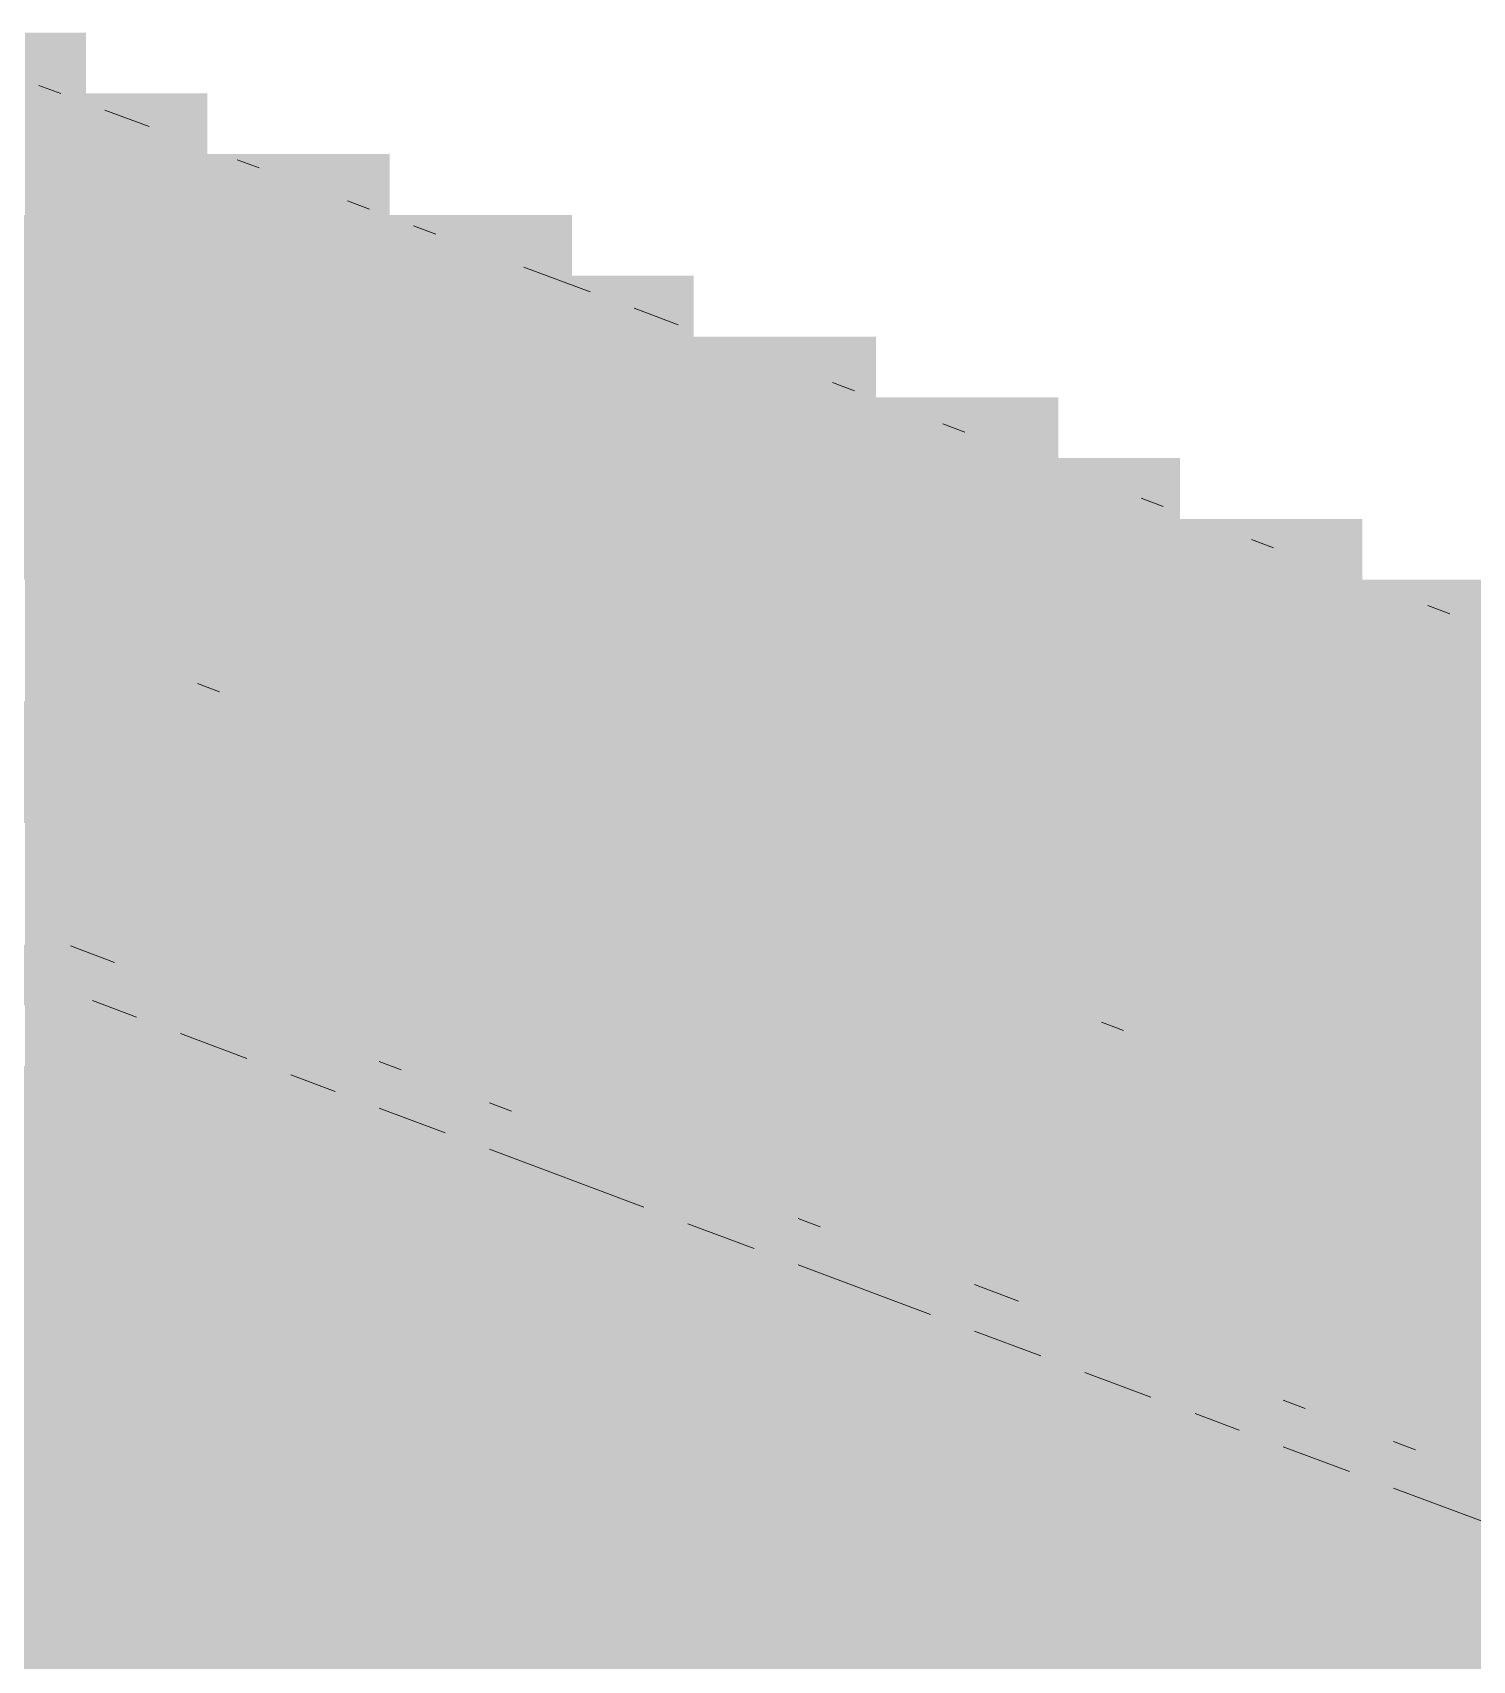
# Paper-space layout '03 3D Building and Roof' of a CAD drawing. Header units: millimetres. Extents: x 5 to 415, y 5 to 292.
# Drawn here: x 159.434 to 163.494, y 119.581 to 124.171 of the extents above; entities that cross this region are included whole.
import ezdxf

# ---------------------------------------------------------------- set-up
doc = ezdxf.new("R2010")
doc.units = ezdxf.units.MM
doc.layers.add('EXISTING', color=7, linetype='Continuous')
doc.layers.add('IMAGES', color=7, linetype='Continuous')

# ---------------------------------------------------------------- blocks, each defined once
blk = doc.blocks.new('SHEET_03')
at = {"layer": 'EXISTING', "color": 250, "lineweight": 9}
for p, q in [((159.4521, 124.0226), (159.5143, 123.9993)), ((159.6386, 123.9528), (159.7629, 123.9062)), ((160.0116, 123.813), (160.0738, 123.7897)), ((160.3224, 123.6966), (160.3846, 123.6733)), ((160.5089, 123.6267), (160.5711, 123.6034)), ((160.8197, 123.5103), (161.0062, 123.4404)), ((161.1305, 123.3939), (161.2549, 123.3473)), ((161.69, 123.1843), (161.7522, 123.161)), ((162.0008, 123.0678), (162.063, 123.0446)), ((162.5603, 122.8583), (162.6225, 122.835)), ((162.8711, 122.7418), (162.9333, 122.7185)), ((163.3684, 122.5555), (163.4306, 122.5323)), ((159.9615, 122.3127), (159.8993, 122.336)), ((159.5411, 121.5962), (159.6654, 121.5496)), ((159.7276, 121.3952), (159.6033, 121.4418)), ((162.5108, 121.3577), (162.4486, 121.381)), ((160.0385, 121.2788), (159.852, 121.3487)), ((160.4116, 121.2701), (160.4738, 121.2468)), ((160.2872, 121.1856), (160.1629, 121.2322)), ((160.5981, 121.0692), (160.4116, 121.139)), ((160.7225, 121.1537), (160.7846, 121.1304)), ((161.1577, 120.8595), (160.7225, 121.0226)), ((161.4686, 120.7431), (161.2821, 120.8129)), ((161.593, 120.8276), (161.6551, 120.8043)), ((161.966, 120.5567), (161.593, 120.6965)), ((162.0904, 120.6412), (162.2147, 120.5947)), ((162.2769, 120.4403), (162.0904, 120.5101)), ((162.5878, 120.3238), (162.4013, 120.3937)), ((162.9609, 120.3152), (163.023, 120.2919)), ((162.8365, 120.2306), (162.7122, 120.2772)), ((163.1474, 120.1142), (162.9609, 120.1841)), ((163.2718, 120.1987), (163.3339, 120.1754)), ((163.6448, 119.9278), (163.2718, 120.0676))]:
    blk.add_line(p, q, dxfattribs=at)
at = {"layer": 'IMAGES', "color": 7}
for points in [[(159.4135, 124), (159.5849, 124), (159.4135, 124.1714), (159.5849, 124.1714)], [(159.4135, 123.8286), (159.5849, 123.8286), (159.4135, 124), (159.5849, 124)], [(159.5849, 123.8286), (159.7562, 123.8286), (159.5849, 124), (159.7562, 124)], [(159.7562, 123.8286), (159.9276, 123.8286), (159.7562, 124), (159.9276, 124)], [(159.4135, 123.6571), (159.9276, 123.6571), (159.4135, 123.8286), (159.9276, 123.8286)], [(159.9276, 123.6571), (160.099, 123.6571), (159.9276, 123.8286), (160.099, 123.8286)], [(160.099, 123.6571), (160.2703, 123.6571), (160.099, 123.8286), (160.2703, 123.8286)], [(160.2703, 123.6571), (160.4417, 123.6571), (160.2703, 123.8286), (160.4417, 123.8286)], [(157.3572, 123.4857), (159.9276, 123.4857), (157.3572, 123.6571), (159.9276, 123.6571)], [(159.9276, 123.4857), (160.099, 123.4857), (159.9276, 123.6571), (160.099, 123.6571)], [(160.099, 123.4857), (160.4417, 123.4857), (160.099, 123.6571), (160.4417, 123.6571)], [(160.4417, 123.4857), (160.6131, 123.4857), (160.4417, 123.6571), (160.6131, 123.6571)], [(160.6131, 123.4857), (160.7844, 123.4857), (160.6131, 123.6571), (160.7844, 123.6571)], [(160.7844, 123.4857), (160.9558, 123.4857), (160.7844, 123.6571), (160.9558, 123.6571)], [(157.8713, 123.3143), (160.4417, 123.3143), (157.8713, 123.4857), (160.4417, 123.4857)], [(160.4417, 123.3143), (160.9558, 123.3143), (160.4417, 123.4857), (160.9558, 123.4857)], [(160.9558, 123.3143), (161.1272, 123.3143), (160.9558, 123.4857), (161.1272, 123.4857)], [(161.1272, 123.3143), (161.2985, 123.3143), (161.1272, 123.4857), (161.2985, 123.4857)], [(158.3853, 123.1429), (160.6131, 123.1429), (158.3853, 123.3143), (160.6131, 123.3143)], [(160.6131, 123.1429), (160.7844, 123.1429), (160.6131, 123.3143), (160.7844, 123.3143)], [(160.7844, 123.1429), (160.9558, 123.1429), (160.7844, 123.3143), (160.9558, 123.3143)], [(160.9558, 123.1429), (161.2985, 123.1429), (160.9558, 123.3143), (161.2985, 123.3143)], [(161.2985, 123.1429), (161.4699, 123.1429), (161.2985, 123.3143), (161.4699, 123.3143)], [(161.4699, 123.1429), (161.6412, 123.1429), (161.4699, 123.3143), (161.6412, 123.3143)], [(161.6412, 123.1429), (161.8126, 123.1429), (161.6412, 123.3143), (161.8126, 123.3143)], [(158.7281, 122.9714), (161.2985, 122.9714), (158.7281, 123.1429), (161.2985, 123.1429)], [(161.2985, 122.9714), (161.4699, 122.9714), (161.2985, 123.1429), (161.4699, 123.1429)], [(161.4699, 122.9714), (161.8126, 122.9714), (161.4699, 123.1429), (161.8126, 123.1429)], [(161.8126, 122.9714), (161.984, 122.9714), (161.8126, 123.1429), (161.984, 123.1429)], [(161.984, 122.9714), (162.1553, 122.9714), (161.984, 123.1429), (162.1553, 123.1429)], [(162.1553, 122.9714), (162.3267, 122.9714), (162.1553, 123.1429), (162.3267, 123.1429)], [(159.2422, 122.8), (161.8126, 122.8), (159.2422, 122.9714), (161.8126, 122.9714)], [(161.8126, 122.8), (161.984, 122.8), (161.8126, 122.9714), (161.984, 122.9714)], [(161.984, 122.8), (162.3267, 122.8), (161.984, 122.9714), (162.3267, 122.9714)], [(162.3267, 122.8), (162.4981, 122.8), (162.3267, 122.9714), (162.4981, 122.9714)], [(162.4981, 122.8), (162.6694, 122.8), (162.4981, 122.9714), (162.6694, 122.9714)], [(159.2422, 122.6286), (159.7562, 122.6286), (159.2422, 122.8), (159.7562, 122.8)], [(159.7562, 122.6286), (162.3267, 122.6286), (159.7562, 122.8), (162.3267, 122.8)], [(162.3267, 122.6286), (162.6694, 122.6286), (162.3267, 122.8), (162.6694, 122.8)], [(162.6694, 122.6286), (163.0121, 122.6286), (162.6694, 122.8), (163.0121, 122.8)], [(163.0121, 122.6286), (163.1835, 122.6286), (163.0121, 122.8), (163.1835, 122.8)], [(159.4135, 122.4571), (159.5849, 122.4571), (159.4135, 122.6286), (159.5849, 122.6286)], [(159.5849, 122.4571), (159.7562, 122.4571), (159.5849, 122.6286), (159.7562, 122.6286)], [(159.7562, 122.4571), (159.9276, 122.4571), (159.7562, 122.6286), (159.9276, 122.6286)], [(159.9276, 122.4571), (160.099, 122.4571), (159.9276, 122.6286), (160.099, 122.6286)], [(160.099, 122.4571), (162.6694, 122.4571), (160.099, 122.6286), (162.6694, 122.6286)], [(162.6694, 122.4571), (162.8408, 122.4571), (162.6694, 122.6286), (162.8408, 122.6286)], [(162.8408, 122.4571), (163.0121, 122.4571), (162.8408, 122.6286), (163.0121, 122.6286)], [(163.0121, 122.4571), (163.1835, 122.4571), (163.0121, 122.6286), (163.1835, 122.6286)], [(163.1835, 122.4571), (163.3549, 122.4571), (163.1835, 122.6286), (163.3549, 122.6286)], [(163.3549, 122.4571), (163.5262, 122.4571), (163.3549, 122.6286), (163.5262, 122.6286)], [(159.4135, 122.2857), (159.5849, 122.2857), (159.4135, 122.4571), (159.5849, 122.4571)], [(159.5849, 122.2857), (159.7562, 122.2857), (159.5849, 122.4571), (159.7562, 122.4571)], [(159.7562, 122.2857), (159.9276, 122.2857), (159.7562, 122.4571), (159.9276, 122.4571)], [(159.9276, 122.2857), (160.099, 122.2857), (159.9276, 122.4571), (160.099, 122.4571)], [(160.099, 122.2857), (160.4417, 122.2857), (160.099, 122.4571), (160.4417, 122.4571)], [(160.4417, 122.2857), (160.6131, 122.2857), (160.4417, 122.4571), (160.6131, 122.4571)], [(160.6131, 122.2857), (163.1835, 122.2857), (160.6131, 122.4571), (163.1835, 122.4571)], [(163.1835, 122.2857), (163.5262, 122.2857), (163.1835, 122.4571), (163.5262, 122.4571)], [(158.5567, 122.1143), (159.5849, 122.1143), (158.5567, 122.2857), (159.5849, 122.2857)], [(159.5849, 122.1143), (159.7562, 122.1143), (159.5849, 122.2857), (159.7562, 122.2857)], [(159.7562, 122.1143), (159.9276, 122.1143), (159.7562, 122.2857), (159.9276, 122.2857)], [(159.9276, 122.1143), (160.099, 122.1143), (159.9276, 122.2857), (160.099, 122.2857)], [(160.099, 122.1143), (160.2703, 122.1143), (160.099, 122.2857), (160.2703, 122.2857)], [(160.2703, 122.1143), (160.4417, 122.1143), (160.2703, 122.2857), (160.4417, 122.2857)], [(160.4417, 122.1143), (160.6131, 122.1143), (160.4417, 122.2857), (160.6131, 122.2857)], [(160.6131, 122.1143), (160.9558, 122.1143), (160.6131, 122.2857), (160.9558, 122.2857)], [(160.9558, 122.1143), (161.1272, 122.1143), (160.9558, 122.2857), (161.1272, 122.2857)], [(161.1272, 122.1143), (163.5262, 122.1143), (161.1272, 122.2857), (163.5262, 122.2857)], [(159.2422, 121.9429), (159.9276, 121.9429), (159.2422, 122.1143), (159.9276, 122.1143)], [(159.9276, 121.9429), (160.2703, 121.9429), (159.9276, 122.1143), (160.2703, 122.1143)], [(160.2703, 121.9429), (160.4417, 121.9429), (160.2703, 122.1143), (160.4417, 122.1143)], [(160.4417, 121.9429), (160.6131, 121.9429), (160.4417, 122.1143), (160.6131, 122.1143)], [(160.6131, 121.9429), (160.7844, 121.9429), (160.6131, 122.1143), (160.7844, 122.1143)], [(160.7844, 121.9429), (160.9558, 121.9429), (160.7844, 122.1143), (160.9558, 122.1143)], [(160.9558, 121.9429), (161.1272, 121.9429), (160.9558, 122.1143), (161.1272, 122.1143)], [(161.1272, 121.9429), (161.4699, 121.9429), (161.1272, 122.1143), (161.4699, 122.1143)], [(161.4699, 121.9429), (164.0403, 121.9429), (161.4699, 122.1143), (164.0403, 122.1143)], [(159.4135, 121.7714), (159.7562, 121.7714), (159.4135, 121.9429), (159.7562, 121.9429)], [(159.7562, 121.7714), (160.4417, 121.7714), (159.7562, 121.9429), (160.4417, 121.9429)], [(160.4417, 121.7714), (160.6131, 121.7714), (160.4417, 121.9429), (160.6131, 121.9429)], [(160.6131, 121.7714), (160.7844, 121.7714), (160.6131, 121.9429), (160.7844, 121.9429)], [(160.7844, 121.7714), (160.9558, 121.7714), (160.7844, 121.9429), (160.9558, 121.9429)], [(160.9558, 121.7714), (161.1272, 121.7714), (160.9558, 121.9429), (161.1272, 121.9429)], [(161.1272, 121.7714), (161.2985, 121.7714), (161.1272, 121.9429), (161.2985, 121.9429)], [(161.2985, 121.7714), (161.4699, 121.7714), (161.2985, 121.9429), (161.4699, 121.9429)], [(161.4699, 121.7714), (161.984, 121.7714), (161.4699, 121.9429), (161.984, 121.9429)], [(161.984, 121.7714), (164.5544, 121.7714), (161.984, 121.9429), (164.5544, 121.9429)], [(159.4135, 121.6), (159.5849, 121.6), (159.4135, 121.7714), (159.5849, 121.7714)], [(159.5849, 121.6), (159.7562, 121.6), (159.5849, 121.7714), (159.7562, 121.7714)], [(159.7562, 121.6), (160.9558, 121.6), (159.7562, 121.7714), (160.9558, 121.7714)], [(160.9558, 121.6), (161.1272, 121.6), (160.9558, 121.7714), (161.1272, 121.7714)], [(161.1272, 121.6), (161.2985, 121.6), (161.1272, 121.7714), (161.2985, 121.7714)], [(161.2985, 121.6), (161.4699, 121.6), (161.2985, 121.7714), (161.4699, 121.7714)], [(161.4699, 121.6), (161.6412, 121.6), (161.4699, 121.7714), (161.6412, 121.7714)], [(161.6412, 121.6), (161.984, 121.6), (161.6412, 121.7714), (161.984, 121.7714)], [(161.984, 121.6), (162.3267, 121.6), (161.984, 121.7714), (162.3267, 121.7714)], [(162.3267, 121.6), (164.8971, 121.6), (162.3267, 121.7714), (164.8971, 121.7714)], [(159.2422, 121.4286), (159.5849, 121.4286), (159.2422, 121.6), (159.5849, 121.6)], [(159.5849, 121.4286), (159.7562, 121.4286), (159.5849, 121.6), (159.7562, 121.6)], [(159.7562, 121.4286), (159.9276, 121.4286), (159.7562, 121.6), (159.9276, 121.6)], [(159.9276, 121.4286), (160.099, 121.4286), (159.9276, 121.6), (160.099, 121.6)], [(160.099, 121.4286), (160.2703, 121.4286), (160.099, 121.6), (160.2703, 121.6)], [(160.2703, 121.4286), (160.4417, 121.4286), (160.2703, 121.6), (160.4417, 121.6)], [(160.4417, 121.4286), (161.4699, 121.4286), (160.4417, 121.6), (161.4699, 121.6)], [(161.4699, 121.4286), (161.6412, 121.4286), (161.4699, 121.6), (161.6412, 121.6)], [(161.6412, 121.4286), (161.8126, 121.4286), (161.6412, 121.6), (161.8126, 121.6)], [(161.8126, 121.4286), (161.984, 121.4286), (161.8126, 121.6), (161.984, 121.6)], [(161.984, 121.4286), (162.1553, 121.4286), (161.984, 121.6), (162.1553, 121.6)], [(162.1553, 121.4286), (162.3267, 121.4286), (162.1553, 121.6), (162.3267, 121.6)], [(162.3267, 121.4286), (162.8408, 121.4286), (162.3267, 121.6), (162.8408, 121.6)], [(162.8408, 121.4286), (165.4112, 121.4286), (162.8408, 121.6), (165.4112, 121.6)], [(159.4135, 121.2571), (159.5849, 121.2571), (159.4135, 121.4286), (159.5849, 121.4286)], [(159.5849, 121.2571), (159.9276, 121.2571), (159.5849, 121.4286), (159.9276, 121.4286)], [(159.9276, 121.2571), (160.099, 121.2571), (159.9276, 121.4286), (160.099, 121.4286)], [(160.099, 121.2571), (160.2703, 121.2571), (160.099, 121.4286), (160.2703, 121.4286)], [(160.2703, 121.2571), (160.4417, 121.2571), (160.2703, 121.4286), (160.4417, 121.4286)], [(160.4417, 121.2571), (160.6131, 121.2571), (160.4417, 121.4286), (160.6131, 121.4286)], [(160.6131, 121.2571), (160.7844, 121.2571), (160.6131, 121.4286), (160.7844, 121.4286)], [(160.7844, 121.2571), (160.9558, 121.2571), (160.7844, 121.4286), (160.9558, 121.4286)], [(160.9558, 121.2571), (161.984, 121.2571), (160.9558, 121.4286), (161.984, 121.4286)], [(161.984, 121.2571), (162.1553, 121.2571), (161.984, 121.4286), (162.1553, 121.4286)], [(162.1553, 121.2571), (162.3267, 121.2571), (162.1553, 121.4286), (162.3267, 121.4286)], [(162.3267, 121.2571), (162.4981, 121.2571), (162.3267, 121.4286), (162.4981, 121.4286)], [(162.4981, 121.2571), (162.8408, 121.2571), (162.4981, 121.4286), (162.8408, 121.4286)], [(162.8408, 121.2571), (163.1835, 121.2571), (162.8408, 121.4286), (163.1835, 121.4286)], [(163.1835, 121.2571), (163.3549, 121.2571), (163.1835, 121.4286), (163.3549, 121.4286)], [(163.3549, 121.2571), (165.754, 121.2571), (163.3549, 121.4286), (165.754, 121.4286)], [(159.2422, 121.0857), (159.5849, 121.0857), (159.2422, 121.2571), (159.5849, 121.2571)], [(159.5849, 121.0857), (159.7562, 121.0857), (159.5849, 121.2571), (159.7562, 121.2571)], [(159.7562, 121.0857), (159.9276, 121.0857), (159.7562, 121.2571), (159.9276, 121.2571)], [(159.9276, 121.0857), (160.099, 121.0857), (159.9276, 121.2571), (160.099, 121.2571)], [(160.099, 121.0857), (160.7844, 121.0857), (160.099, 121.2571), (160.7844, 121.2571)], [(160.7844, 121.0857), (161.1272, 121.0857), (160.7844, 121.2571), (161.1272, 121.2571)], [(161.1272, 121.0857), (161.2985, 121.0857), (161.1272, 121.2571), (161.2985, 121.2571)], [(161.2985, 121.0857), (162.3267, 121.0857), (161.2985, 121.2571), (162.3267, 121.2571)], [(162.3267, 121.0857), (162.4981, 121.0857), (162.3267, 121.2571), (162.4981, 121.2571)], [(162.4981, 121.0857), (162.6694, 121.0857), (162.4981, 121.2571), (162.6694, 121.2571)], [(162.6694, 121.0857), (162.8408, 121.0857), (162.6694, 121.2571), (162.8408, 121.2571)], [(162.8408, 121.0857), (163.0121, 121.0857), (162.8408, 121.2571), (163.0121, 121.2571)], [(163.0121, 121.0857), (163.1835, 121.0857), (163.0121, 121.2571), (163.1835, 121.2571)], [(163.1835, 121.0857), (163.3549, 121.0857), (163.1835, 121.2571), (163.3549, 121.2571)], [(163.3549, 121.0857), (163.6976, 121.0857), (163.3549, 121.2571), (163.6976, 121.2571)], [(154.6154, 120.9143), (159.7562, 120.9143), (154.6154, 121.0857), (159.7562, 121.0857)], [(159.7562, 120.9143), (159.9276, 120.9143), (159.7562, 121.0857), (159.9276, 121.0857)], [(159.9276, 120.9143), (160.099, 120.9143), (159.9276, 121.0857), (160.099, 121.0857)], [(160.099, 120.9143), (160.2703, 120.9143), (160.099, 121.0857), (160.2703, 121.0857)], [(160.2703, 120.9143), (160.4417, 120.9143), (160.2703, 121.0857), (160.4417, 121.0857)], [(160.4417, 120.9143), (160.7844, 120.9143), (160.4417, 121.0857), (160.7844, 121.0857)], [(160.7844, 120.9143), (160.9558, 120.9143), (160.7844, 121.0857), (160.9558, 121.0857)], [(160.9558, 120.7429), (161.1272, 120.7429), (160.9558, 121.0857), (161.1272, 121.0857)], [(161.1272, 120.9143), (161.2985, 120.9143), (161.1272, 121.0857), (161.2985, 121.0857)], [(161.2985, 120.9143), (161.4699, 120.9143), (161.2985, 121.0857), (161.4699, 121.0857)], [(161.4699, 120.9143), (161.8126, 120.9143), (161.4699, 121.0857), (161.8126, 121.0857)], [(161.8126, 120.9143), (162.8408, 120.9143), (161.8126, 121.0857), (162.8408, 121.0857)], [(162.8408, 120.9143), (163.0121, 120.9143), (162.8408, 121.0857), (163.0121, 121.0857)], [(163.0121, 120.9143), (163.1835, 120.9143), (163.0121, 121.0857), (163.1835, 121.0857)], [(163.1835, 120.9143), (163.3549, 120.9143), (163.1835, 121.0857), (163.3549, 121.0857)], [(163.3549, 120.9143), (163.5262, 120.9143), (163.3549, 121.0857), (163.5262, 121.0857)], [(154.9581, 120.7429), (160.099, 120.7429), (154.9581, 120.9143), (160.099, 120.9143)], [(160.099, 120.7429), (160.2703, 120.7429), (160.099, 120.9143), (160.2703, 120.9143)], [(160.2703, 120.7429), (160.4417, 120.7429), (160.2703, 120.9143), (160.4417, 120.9143)], [(160.4417, 120.7429), (160.6131, 120.7429), (160.4417, 120.9143), (160.6131, 120.9143)], [(160.6131, 120.7429), (160.7844, 120.7429), (160.6131, 120.9143), (160.7844, 120.9143)], [(160.7844, 120.7429), (160.9558, 120.7429), (160.7844, 120.9143), (160.9558, 120.9143)], [(161.1272, 120.7429), (161.2985, 120.7429), (161.1272, 120.9143), (161.2985, 120.9143)], [(161.2985, 120.7429), (161.4699, 120.7429), (161.2985, 120.9143), (161.4699, 120.9143)], [(161.4699, 120.7429), (161.8126, 120.7429), (161.4699, 120.9143), (161.8126, 120.9143)], [(161.8126, 120.7429), (161.984, 120.7429), (161.8126, 120.9143), (161.984, 120.9143)], [(161.984, 120.7429), (162.1553, 120.7429), (161.984, 120.9143), (162.1553, 120.9143)], [(162.1553, 120.7429), (162.3267, 120.7429), (162.1553, 120.9143), (162.3267, 120.9143)], [(162.3267, 120.7429), (163.1835, 120.7429), (162.3267, 120.9143), (163.1835, 120.9143)], [(163.1835, 120.7429), (163.3549, 120.7429), (163.1835, 120.9143), (163.3549, 120.9143)], [(163.3549, 120.7429), (163.5262, 120.7429), (163.3549, 120.9143), (163.5262, 120.9143)], [(155.4722, 120.5714), (160.6131, 120.5714), (155.4722, 120.7429), (160.6131, 120.7429)], [(160.6131, 120.5714), (160.7844, 120.5714), (160.6131, 120.7429), (160.7844, 120.7429)], [(160.7844, 120.5714), (160.9558, 120.5714), (160.7844, 120.7429), (160.9558, 120.7429)], [(160.9558, 120.5714), (161.2985, 120.5714), (160.9558, 120.7429), (161.2985, 120.7429)], [(161.2985, 120.5714), (161.4699, 120.5714), (161.2985, 120.7429), (161.4699, 120.7429)], [(161.4699, 120.5714), (161.6412, 120.5714), (161.4699, 120.7429), (161.6412, 120.7429)], [(161.6412, 120.5714), (161.8126, 120.5714), (161.6412, 120.7429), (161.8126, 120.7429)], [(161.8126, 120.5714), (161.984, 120.5714), (161.8126, 120.7429), (161.984, 120.7429)], [(161.984, 120.5714), (162.1553, 120.5714), (161.984, 120.7429), (162.1553, 120.7429)], [(162.1553, 120.5714), (162.3267, 120.5714), (162.1553, 120.7429), (162.3267, 120.7429)], [(162.3267, 120.5714), (162.4981, 120.5714), (162.3267, 120.7429), (162.4981, 120.7429)], [(162.4981, 120.5714), (162.8408, 120.5714), (162.4981, 120.7429), (162.8408, 120.7429)], [(162.8408, 120.5714), (163.6976, 120.5714), (162.8408, 120.7429), (163.6976, 120.7429)], [(155.9863, 120.4), (161.2985, 120.4), (155.9863, 120.5714), (161.2985, 120.5714)], [(161.2985, 120.4), (161.4699, 120.4), (161.2985, 120.5714), (161.4699, 120.5714)], [(161.4699, 120.4), (161.6412, 120.4), (161.4699, 120.5714), (161.6412, 120.5714)], [(161.6412, 120.4), (161.8126, 120.4), (161.6412, 120.5714), (161.8126, 120.5714)], [(161.8126, 120.4), (161.984, 120.4), (161.8126, 120.5714), (161.984, 120.5714)], [(161.984, 120.4), (162.3267, 120.4), (161.984, 120.5714), (162.3267, 120.5714)], [(162.3267, 120.4), (162.4981, 120.4), (162.3267, 120.5714), (162.4981, 120.5714)], [(162.4981, 120.4), (162.8408, 120.4), (162.4981, 120.5714), (162.8408, 120.5714)], [(162.8408, 120.4), (163.0121, 120.4), (162.8408, 120.5714), (163.0121, 120.5714)], [(163.0121, 120.4), (163.3549, 120.4), (163.0121, 120.5714), (163.3549, 120.5714)], [(163.3549, 120.4), (164.2117, 120.4), (163.3549, 120.5714), (164.2117, 120.5714)], [(156.329, 120.2286), (161.6412, 120.2286), (156.329, 120.4), (161.6412, 120.4)], [(161.6412, 120.2286), (161.8126, 120.2286), (161.6412, 120.4), (161.8126, 120.4)], [(161.8126, 120.2286), (162.1553, 120.2286), (161.8126, 120.4), (162.1553, 120.4)], [(162.1553, 120.2286), (162.3267, 120.2286), (162.1553, 120.4), (162.3267, 120.4)], [(162.3267, 120.2286), (163.0121, 120.2286), (162.3267, 120.4), (163.0121, 120.4)], [(163.0121, 120.2286), (163.3549, 120.2286), (163.0121, 120.4), (163.3549, 120.4)], [(163.3549, 120.2286), (163.5262, 120.2286), (163.3549, 120.4), (163.5262, 120.4)], [(156.8431, 120.0571), (162.1553, 120.0571), (156.8431, 120.2286), (162.1553, 120.2286)], [(162.1553, 120.0571), (162.3267, 120.0571), (162.1553, 120.2286), (162.3267, 120.2286)], [(162.3267, 120.0571), (162.6694, 120.0571), (162.3267, 120.2286), (162.6694, 120.2286)], [(162.6694, 120.0571), (162.8408, 120.0571), (162.6694, 120.2286), (162.8408, 120.2286)], [(162.8408, 120.0571), (163.0121, 120.0571), (162.8408, 120.2286), (163.0121, 120.2286)], [(163.0121, 120.0571), (163.1835, 120.0571), (163.0121, 120.2286), (163.1835, 120.2286)], [(163.1835, 120.0571), (163.3549, 120.0571), (163.1835, 120.2286), (163.3549, 120.2286)], [(163.3549, 120.0571), (163.5262, 120.0571), (163.3549, 120.2286), (163.5262, 120.2286)], [(157.1858, 119.8857), (162.6694, 119.8857), (157.1858, 120.0571), (162.6694, 120.0571)], [(162.6694, 119.8857), (162.8408, 119.8857), (162.6694, 120.0571), (162.8408, 120.0571)], [(162.8408, 119.8857), (163.0121, 119.8857), (162.8408, 120.0571), (163.0121, 120.0571)], [(163.0121, 119.8857), (163.1835, 119.8857), (163.0121, 120.0571), (163.1835, 120.0571)], [(163.1835, 119.8857), (163.3549, 119.8857), (163.1835, 120.0571), (163.3549, 120.0571)], [(163.3549, 119.8857), (163.5262, 119.8857), (163.3549, 120.0571), (163.5262, 120.0571)], [(157.6999, 119.7143), (162.8408, 119.7143), (157.6999, 119.8857), (162.8408, 119.8857)], [(162.8408, 119.7143), (163.0121, 119.7143), (162.8408, 119.8857), (163.0121, 119.8857)], [(163.0121, 119.7143), (163.1835, 119.7143), (163.0121, 119.8857), (163.1835, 119.8857)], [(163.1835, 119.7143), (163.3549, 119.7143), (163.1835, 119.8857), (163.3549, 119.8857)], [(163.3549, 119.7143), (163.5262, 119.7143), (163.3549, 119.8857), (163.5262, 119.8857)], [(158.0426, 119.5429), (163.5262, 119.5429), (158.0426, 119.7143), (163.5262, 119.7143)]]:
    blk.add_solid(points, dxfattribs=at)

psp = doc.layouts.new('03 3D Building and Roof')

# ---------------------------------------------------------------- block references
psp.add_blockref('SHEET_03', (0, 0))

doc.saveas('drawing.dxf')
